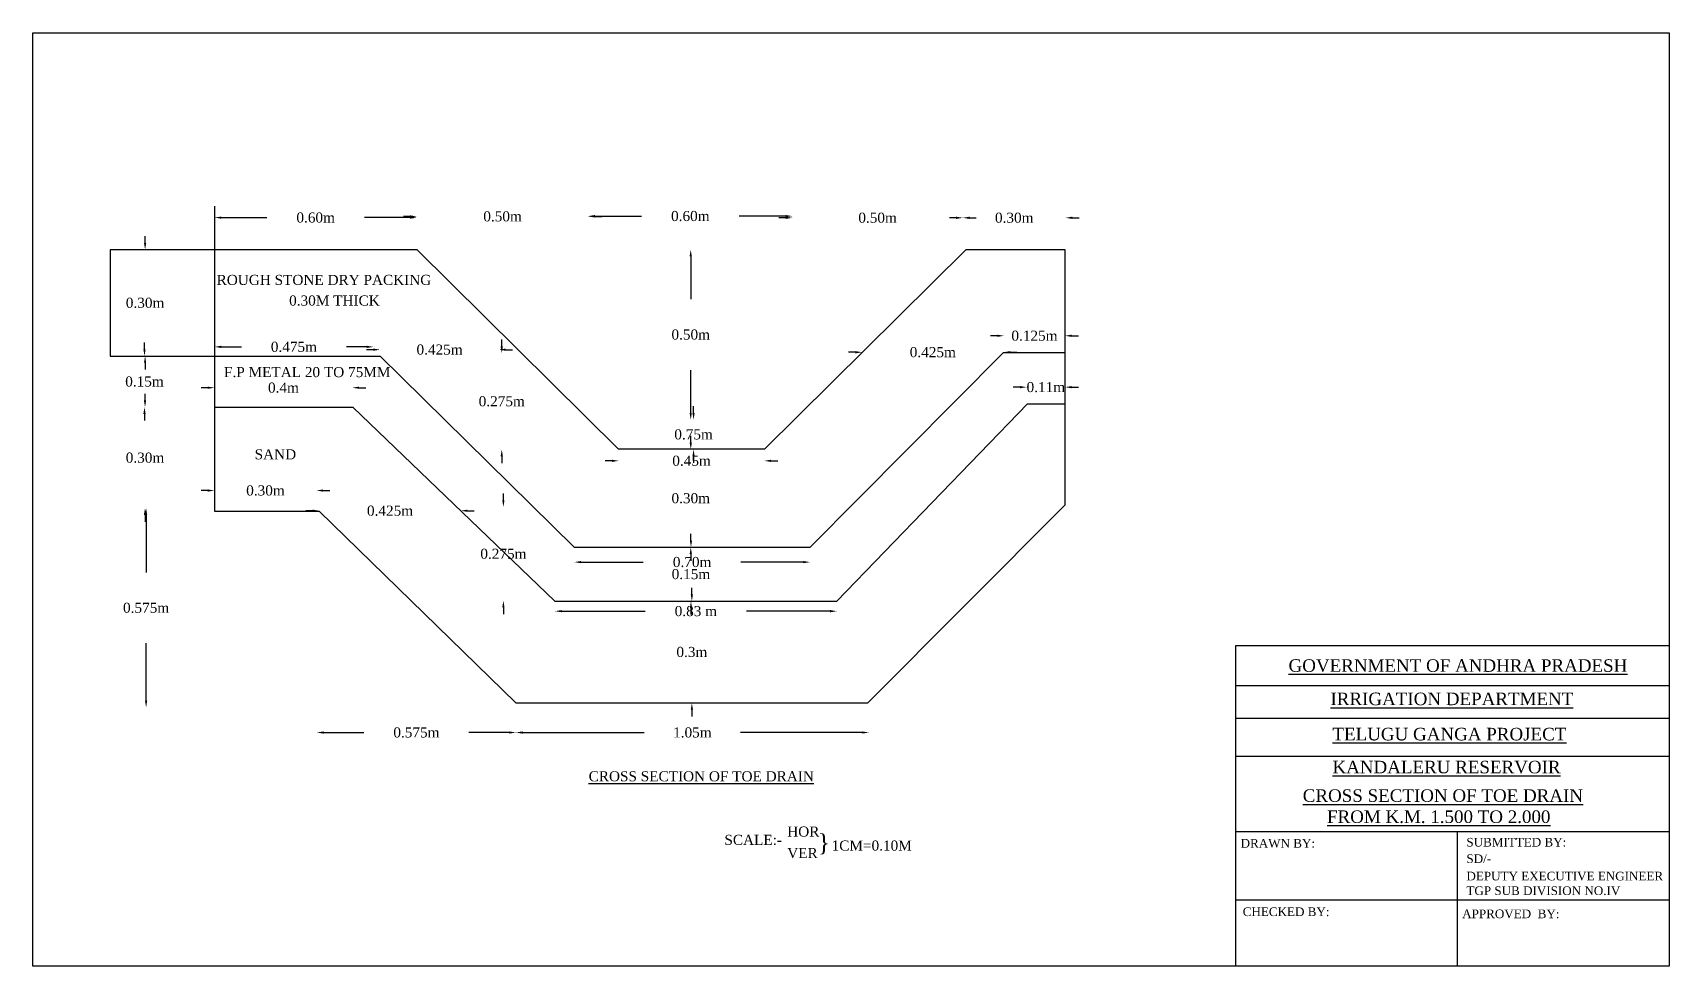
# Model space of a CAD drawing. Header units: metres. Extents: x 0.37 to 5.23, y 0.02 to 2.8.
import ezdxf

# ---------------------------------------------------------------- set-up
doc = ezdxf.new("R2010")
doc.units = ezdxf.units.M
doc.header["$MEASUREMENT"] = 0
for name, color, linetype in [('DIM', 5, 'Continuous'), ('DWG. LINE', 1, 'Continuous'), ('TEXT', 7, 'Continuous')]:
    doc.layers.add(name, color=color, linetype=linetype)
doc.layers.add('TITLE', color=7, linetype='Continuous', lineweight=30)
doc.styles.get("Standard").update_dxf_attribs({"font": 'TIMES.TTF', "height": 0.03})
doc.dimstyles.get("Standard").update_dxf_attribs({"dimtxt": 0.03, "dimasz": 0.02, "dimexe": 0.18, "dimexo": 0.0625, "dimgap": 0.09, "dimtad": 0, "dimtih": 1, "dimtoh": 1, "dimdec": 1, "dimzin": 0, "dimdsep": 46, "dimtxsty": 'Standard', "dimcen": 0.09, "dimse1": 1, "dimse2": 1, "dimclrd": 5, "dimclre": 5, "dimclrt": 4, "dimadec": 0, "dimazin": 0, "dimtfac": 1, "dimtdec": 1, "dimtofl": 0, "dimtmove": 0, "dimatfit": 3, "dimfxl": 1, "dimtolj": 1, "dimtzin": 0, "dimarcsym": 0})

# ---------------------------------------------------------------- blocks, each defined once
blk = doc.blocks.new('*D1')
at = {"layer": 'Defpoints', "color": 0}
for p in [(1.8041, 0.716), (2.8541, 0.716), (2.8541, 0.716)]:
    blk.add_point(p, dxfattribs=at)
at = {"layer": 'DIM', "color": 5, "lineweight": -2}
for p, q in [((1.8241, 0.716), (2.1858, 0.716)), ((2.8341, 0.716), (2.4724, 0.716))]:
    blk.add_line(p, q, dxfattribs=at)
at = {"layer": 'DIM', "color": 5}
for points in [[(1.8241, 0.7193), (1.8241, 0.7127), (1.8041, 0.716)], [(2.8341, 0.7193), (2.8341, 0.7127), (2.8541, 0.716)]]:
    blk.add_solid(points, dxfattribs=at)
at = {"layer": 'DIM', "color": 4, "insert": (2.3291, 0.716), "char_height": 0.03, "attachment_point": 5}
blk.add_mtext('\\A1;1.05m', dxfattribs=at)
blk = doc.blocks.new('*D2')
at = {"layer": 'Defpoints', "color": 0}
for p in [(1.7665, 1.8449), (1.7623, 1.5577), (1.7665, 1.5577)]:
    blk.add_point(p, dxfattribs=at)
at = {"layer": 'DIM', "color": 5, "lineweight": -2}
for p, q in [((1.7623, 1.8649), (1.7623, 1.8849)), ((1.7623, 1.5377), (1.7623, 1.5177))]:
    blk.add_line(p, q, dxfattribs=at)
at = {"layer": 'DIM', "color": 5}
for points in [[(1.7589, 1.8649), (1.7656, 1.8649), (1.7623, 1.8449)], [(1.7589, 1.5377), (1.7656, 1.5377), (1.7623, 1.5577)]]:
    blk.add_solid(points, dxfattribs=at)
at = {"layer": 'DIM', "color": 4, "insert": (1.7623, 1.7013), "char_height": 0.03, "attachment_point": 5}
blk.add_mtext('\\A1;0.275m', dxfattribs=at)
blk = doc.blocks.new('*D3')
at = {"layer": 'Defpoints', "color": 0}
for p in [(0.9082, 1.8904), (1.3805, 1.8634), (1.3805, 1.8555)]:
    blk.add_point(p, dxfattribs=at)
at = {"layer": 'DIM', "color": 5, "lineweight": -2}
for p, q in [((0.9282, 1.8634), (0.9882, 1.8634)), ((1.3605, 1.8634), (1.3005, 1.8634))]:
    blk.add_line(p, q, dxfattribs=at)
at = {"layer": 'DIM', "color": 5}
for points in [[(0.9282, 1.8668), (0.9282, 1.8601), (0.9082, 1.8634)], [(1.3605, 1.8668), (1.3605, 1.8601), (1.3805, 1.8634)]]:
    blk.add_solid(points, dxfattribs=at)
at = {"layer": 'DIM', "color": 4, "insert": (1.1443, 1.8634), "char_height": 0.03, "attachment_point": 5}
blk.add_mtext('\\A1;0.475m', dxfattribs=at)
blk = doc.blocks.new('*D4')
at = {"layer": 'Defpoints', "color": 0}
for p in [(0.9082, 1.7419), (1.3183, 1.7419), (1.3183, 1.7419)]:
    blk.add_point(p, dxfattribs=at)
at = {"layer": 'DIM', "color": 5, "lineweight": -2}
for p, q in [((0.8882, 1.7419), (0.8682, 1.7419)), ((1.3383, 1.7419), (1.3583, 1.7419))]:
    blk.add_line(p, q, dxfattribs=at)
at = {"layer": 'DIM', "color": 5}
for points in [[(0.8882, 1.7452), (0.8882, 1.7386), (0.9082, 1.7419)], [(1.3383, 1.7452), (1.3383, 1.7386), (1.3183, 1.7419)]]:
    blk.add_solid(points, dxfattribs=at)
at = {"layer": 'DIM', "color": 4, "insert": (1.1132, 1.7419), "char_height": 0.03, "attachment_point": 5}
blk.add_mtext('\\A1;0.4m', dxfattribs=at)
blk = doc.blocks.new('*D5')
at = {"layer": 'Defpoints', "color": 0}
for p in [(0.9082, 1.4369), (1.2112, 1.4369), (1.2112, 1.436)]:
    blk.add_point(p, dxfattribs=at)
at = {"layer": 'DIM', "color": 5, "lineweight": -2}
for p, q in [((0.8882, 1.436), (0.8682, 1.436)), ((1.2312, 1.436), (1.2512, 1.436))]:
    blk.add_line(p, q, dxfattribs=at)
at = {"layer": 'DIM', "color": 5}
for points in [[(0.8882, 1.4393), (0.8882, 1.4327), (0.9082, 1.436)], [(1.2312, 1.4393), (1.2312, 1.4327), (1.2112, 1.436)]]:
    blk.add_solid(points, dxfattribs=at)
at = {"layer": 'DIM', "color": 4, "insert": (1.0597, 1.436), "char_height": 0.03, "attachment_point": 5}
blk.add_mtext('\\A1;0.30m', dxfattribs=at)
blk = doc.blocks.new('*D6')
at = {"layer": 'Defpoints', "color": 0}
for p in [(1.2198, 1.3744), (1.6404, 1.3758), (1.6404, 1.3758)]:
    blk.add_point(p, dxfattribs=at)
at = {"layer": 'DIM', "color": 5, "lineweight": -2}
for p, q in [((1.1998, 1.3758), (1.1798, 1.3758)), ((1.6604, 1.3758), (1.6804, 1.3758))]:
    blk.add_line(p, q, dxfattribs=at)
at = {"layer": 'DIM', "color": 5}
for points in [[(1.1998, 1.3792), (1.1998, 1.3725), (1.2198, 1.3758)], [(1.6604, 1.3792), (1.6604, 1.3725), (1.6404, 1.3758)]]:
    blk.add_solid(points, dxfattribs=at)
at = {"layer": 'DIM', "color": 4, "insert": (1.4301, 1.3758), "char_height": 0.03, "attachment_point": 5}
blk.add_mtext('\\A1;0.425m', dxfattribs=at)
blk = doc.blocks.new('*D7')
at = {"layer": 'Defpoints', "color": 0}
for p in [(1.7663, 1.3869), (1.7663, 1.1082), (1.7672, 1.1082)]:
    blk.add_point(p, dxfattribs=at)
at = {"layer": 'DIM', "color": 5, "lineweight": -2}
for p, q in [((1.7672, 1.4069), (1.7672, 1.4269)), ((1.7672, 1.0882), (1.7672, 1.0682))]:
    blk.add_line(p, q, dxfattribs=at)
at = {"layer": 'DIM', "color": 5}
for points in [[(1.7638, 1.4069), (1.7705, 1.4069), (1.7672, 1.3869)], [(1.7638, 1.0882), (1.7705, 1.0882), (1.7672, 1.1082)]]:
    blk.add_solid(points, dxfattribs=at)
at = {"layer": 'DIM', "color": 4, "insert": (1.7672, 1.2475), "char_height": 0.03, "attachment_point": 5}
blk.add_mtext('\\A1;0.275m', dxfattribs=at)
blk = doc.blocks.new('*D8')
at = {"layer": 'Defpoints', "color": 0}
for p in [(1.9204, 1.1068), (2.7587, 1.1068), (2.7587, 1.077)]:
    blk.add_point(p, dxfattribs=at)
at = {"layer": 'DIM', "color": 5, "lineweight": -2}
for p, q in [((1.9404, 1.077), (2.1889, 1.077)), ((2.7387, 1.077), (2.4901, 1.077))]:
    blk.add_line(p, q, dxfattribs=at)
at = {"layer": 'DIM', "color": 5}
for points in [[(1.9404, 1.0804), (1.9404, 1.0737), (1.9204, 1.077)], [(2.7387, 1.0804), (2.7387, 1.0737), (2.7587, 1.077)]]:
    blk.add_solid(points, dxfattribs=at)
at = {"layer": 'DIM', "color": 4, "insert": (2.3395, 1.077), "char_height": 0.03, "attachment_point": 5}
blk.add_mtext('\\A1;0.83 m', dxfattribs=at)
blk = doc.blocks.new('*D9')
at = {"layer": 'Defpoints', "color": 0}
for p in [(1.9777, 1.2671), (2.679, 1.2671), (2.679, 1.223)]:
    blk.add_point(p, dxfattribs=at)
at = {"layer": 'DIM', "color": 5, "lineweight": -2}
for p, q in [((1.9977, 1.223), (2.1832, 1.223)), ((2.659, 1.223), (2.4734, 1.223))]:
    blk.add_line(p, q, dxfattribs=at)
at = {"layer": 'DIM', "color": 5}
for points in [[(1.9977, 1.2263), (1.9977, 1.2197), (1.9777, 1.223)], [(2.659, 1.2263), (2.659, 1.2197), (2.679, 1.223)]]:
    blk.add_solid(points, dxfattribs=at)
at = {"layer": 'DIM', "color": 4, "insert": (2.3283, 1.223), "char_height": 0.03, "attachment_point": 5}
blk.add_mtext('\\A1;0.70m', dxfattribs=at)
blk = doc.blocks.new('*D10')
at = {"layer": 'Defpoints', "color": 0}
for p in [(2.1098, 1.5586), (2.5433, 1.5586), (2.5433, 1.5244)]:
    blk.add_point(p, dxfattribs=at)
at = {"layer": 'DIM', "color": 5, "lineweight": -2}
for p, q in [((2.0898, 1.5244), (2.0698, 1.5244)), ((2.5633, 1.5244), (2.5833, 1.5244))]:
    blk.add_line(p, q, dxfattribs=at)
at = {"layer": 'DIM', "color": 5}
for points in [[(2.0898, 1.5277), (2.0898, 1.521), (2.1098, 1.5244)], [(2.5633, 1.5277), (2.5633, 1.521), (2.5433, 1.5244)]]:
    blk.add_solid(points, dxfattribs=at)
at = {"layer": 'DIM', "color": 4, "insert": (2.3266, 1.5244), "char_height": 0.03, "attachment_point": 5}
blk.add_mtext('\\A1;0.45m', dxfattribs=at)
blk = doc.blocks.new('*D11')
at = {"layer": 'Defpoints', "color": 0}
for p in [(2.3266, 1.1068), (2.3266, 0.8041), (2.3276, 0.8041)]:
    blk.add_point(p, dxfattribs=at)
at = {"layer": 'DIM', "color": 5, "lineweight": -2}
for p, q in [((2.3276, 1.1268), (2.3276, 1.1468)), ((2.3276, 0.7841), (2.3276, 0.7641))]:
    blk.add_line(p, q, dxfattribs=at)
at = {"layer": 'DIM', "color": 5}
for points in [[(2.3243, 1.1268), (2.3309, 1.1268), (2.3276, 1.1068)], [(2.3243, 0.7841), (2.3309, 0.7841), (2.3276, 0.8041)]]:
    blk.add_solid(points, dxfattribs=at)
at = {"layer": 'DIM', "color": 4, "insert": (2.3276, 0.9554), "char_height": 0.03, "attachment_point": 5}
blk.add_mtext('\\A1;0.3m', dxfattribs=at)
blk = doc.blocks.new('*D12')
at = {"layer": 'Defpoints', "color": 0}
for p in [(2.3249, 1.2671), (2.3266, 1.2671), (2.3266, 1.1068)]:
    blk.add_point(p, dxfattribs=at)
at = {"layer": 'DIM', "color": 5, "lineweight": -2}
for p, q in [((2.3249, 1.2871), (2.3249, 1.3071)), ((2.3249, 1.0868), (2.3249, 1.0668))]:
    blk.add_line(p, q, dxfattribs=at)
at = {"layer": 'DIM', "color": 5}
for points in [[(2.3216, 1.2871), (2.3282, 1.2871), (2.3249, 1.2671)], [(2.3216, 1.0868), (2.3282, 1.0868), (2.3249, 1.1068)]]:
    blk.add_solid(points, dxfattribs=at)
at = {"layer": 'DIM', "color": 4, "insert": (2.3249, 1.187), "char_height": 0.03, "attachment_point": 5}
blk.add_mtext('\\A1;0.15m', dxfattribs=at)
blk = doc.blocks.new('*D13')
at = {"layer": 'Defpoints', "color": 0}
for p in [(2.3243, 1.5586), (2.3249, 1.5586), (2.3249, 1.2671)]:
    blk.add_point(p, dxfattribs=at)
at = {"layer": 'DIM', "color": 5, "lineweight": -2}
for p, q in [((2.3243, 1.5786), (2.3243, 1.5986)), ((2.3243, 1.2471), (2.3243, 1.2271))]:
    blk.add_line(p, q, dxfattribs=at)
at = {"layer": 'DIM', "color": 5}
for points in [[(2.321, 1.5786), (2.3276, 1.5786), (2.3243, 1.5586)], [(2.321, 1.2471), (2.3276, 1.2471), (2.3243, 1.2671)]]:
    blk.add_solid(points, dxfattribs=at)
at = {"layer": 'DIM', "color": 4, "insert": (2.3243, 1.4129), "char_height": 0.03, "attachment_point": 5}
blk.add_mtext('\\A1;0.30m', dxfattribs=at)
blk = doc.blocks.new('*D14')
at = {"layer": 'Defpoints', "color": 0}
for p in [(2.3242, 2.1526), (2.3242, 2.1526), (2.3242, 1.6469)]:
    blk.add_point(p, dxfattribs=at)
at = {"layer": 'DIM', "color": 5, "lineweight": -2}
for p, q in [((2.3242, 2.1326), (2.3242, 2.0051)), ((2.3242, 1.6669), (2.3242, 1.7945))]:
    blk.add_line(p, q, dxfattribs=at)
at = {"layer": 'DIM', "color": 5}
for points in [[(2.3209, 2.1326), (2.3275, 2.1326), (2.3242, 2.1526)], [(2.3209, 1.6669), (2.3275, 1.6669), (2.3242, 1.6469)]]:
    blk.add_solid(points, dxfattribs=at)
at = {"layer": 'DIM', "color": 4, "insert": (2.3242, 1.8998), "char_height": 0.03, "attachment_point": 5}
blk.add_mtext('\\A1;0.50m', dxfattribs=at)
blk = doc.blocks.new('*D15')
at = {"layer": 'Defpoints', "color": 0}
for p in [(1.2124, 0.717), (1.8045, 0.717), (1.8045, 0.716)]:
    blk.add_point(p, dxfattribs=at)
at = {"layer": 'DIM', "color": 5, "lineweight": -2}
for p, q in [((1.2324, 0.716), (1.3523, 0.716)), ((1.7845, 0.716), (1.6646, 0.716))]:
    blk.add_line(p, q, dxfattribs=at)
at = {"layer": 'DIM', "color": 5}
for points in [[(1.2324, 0.7193), (1.2324, 0.7126), (1.2124, 0.716)], [(1.7845, 0.7193), (1.7845, 0.7126), (1.8045, 0.716)]]:
    blk.add_solid(points, dxfattribs=at)
at = {"layer": 'DIM', "color": 4, "insert": (1.5085, 0.716), "char_height": 0.03, "attachment_point": 5}
blk.add_mtext('\\A1;0.575m', dxfattribs=at)
blk = doc.blocks.new('*D16')
at = {"layer": 'Defpoints', "color": 0}
for p in [(2.3204, 1.6469), (2.3204, 1.5586), (2.3326, 1.5586)]:
    blk.add_point(p, dxfattribs=at)
at = {"layer": 'DIM', "color": 5, "lineweight": -2}
for p, q in [((2.3326, 1.6669), (2.3326, 1.6869)), ((2.3326, 1.5386), (2.3326, 1.5186))]:
    blk.add_line(p, q, dxfattribs=at)
at = {"layer": 'DIM', "color": 5}
for points in [[(2.3292, 1.6669), (2.3359, 1.6669), (2.3326, 1.6469)], [(2.3292, 1.5386), (2.3359, 1.5386), (2.3326, 1.5586)]]:
    blk.add_solid(points, dxfattribs=at)
at = {"layer": 'DIM', "color": 4, "insert": (2.3326, 1.6028), "char_height": 0.03, "attachment_point": 5}
blk.add_mtext('\\A1;0.75m', dxfattribs=at)
blk = doc.blocks.new('*D17')
at = {"layer": 'Defpoints', "color": 0}
for p in [(1.7544, 1.8551), (1.4005, 1.8362), (1.7544, 1.8362)]:
    blk.add_point(p, dxfattribs=at)
at = {"layer": 'DIM', "color": 5, "lineweight": -2}
for p, q in [((1.3805, 1.8551), (1.3605, 1.8551)), ((1.7744, 1.8551), (1.7944, 1.8551))]:
    blk.add_line(p, q, dxfattribs=at)
at = {"layer": 'DIM', "color": 5}
for points in [[(1.3805, 1.8585), (1.3805, 1.8518), (1.4005, 1.8551)], [(1.7744, 1.8585), (1.7744, 1.8518), (1.7544, 1.8551)]]:
    blk.add_solid(points, dxfattribs=at)
at = {"layer": 'DIM', "color": 4, "insert": (1.5775, 1.8551), "char_height": 0.03, "attachment_point": 5}
blk.add_mtext('\\A1;0.425m', dxfattribs=at)
blk = doc.blocks.new('*D18')
at = {"layer": 'Defpoints', "color": 0}
for p in [(0.9082, 2.2497), (1.5098, 2.2497), (1.5098, 2.248)]:
    blk.add_point(p, dxfattribs=at)
at = {"layer": 'DIM', "color": 5, "lineweight": -2}
for p, q in [((0.9282, 2.248), (1.0639, 2.248)), ((1.4898, 2.248), (1.3541, 2.248))]:
    blk.add_line(p, q, dxfattribs=at)
at = {"layer": 'DIM', "color": 5}
for points in [[(0.9282, 2.2513), (0.9282, 2.2447), (0.9082, 2.248)], [(1.4898, 2.2513), (1.4898, 2.2447), (1.5098, 2.248)]]:
    blk.add_solid(points, dxfattribs=at)
at = {"layer": 'DIM', "color": 4, "insert": (1.209, 2.248), "char_height": 0.03, "attachment_point": 5}
blk.add_mtext('\\A1;0.60m', dxfattribs=at)
blk = doc.blocks.new('*D19')
at = {"layer": 'Defpoints', "color": 0}
for p in [(1.5098, 2.248), (2.0197, 2.2515), (2.0197, 2.248)]:
    blk.add_point(p, dxfattribs=at)
at = {"layer": 'DIM', "color": 5, "lineweight": -2}
for p, q in [((1.4898, 2.2515), (1.4698, 2.2515)), ((2.0397, 2.2515), (2.0597, 2.2515))]:
    blk.add_line(p, q, dxfattribs=at)
at = {"layer": 'DIM', "color": 5}
for points in [[(1.4898, 2.2548), (1.4898, 2.2482), (1.5098, 2.2515)], [(2.0397, 2.2548), (2.0397, 2.2482), (2.0197, 2.2515)]]:
    blk.add_solid(points, dxfattribs=at)
at = {"layer": 'DIM', "color": 4, "insert": (1.7647, 2.2515), "char_height": 0.03, "attachment_point": 5}
blk.add_mtext('\\A1;0.50m', dxfattribs=at)
blk = doc.blocks.new('*D20')
at = {"layer": 'Defpoints', "color": 0}
for p in [(2.0197, 2.2515), (2.6263, 2.2525), (2.6263, 2.2515)]:
    blk.add_point(p, dxfattribs=at)
at = {"layer": 'DIM', "color": 5, "lineweight": -2}
for p, q in [((2.0397, 2.2525), (2.1779, 2.2525)), ((2.6063, 2.2525), (2.4681, 2.2525))]:
    blk.add_line(p, q, dxfattribs=at)
at = {"layer": 'DIM', "color": 5}
for points in [[(2.0397, 2.2558), (2.0397, 2.2492), (2.0197, 2.2525)], [(2.6063, 2.2558), (2.6063, 2.2492), (2.6263, 2.2525)]]:
    blk.add_solid(points, dxfattribs=at)
at = {"layer": 'DIM', "color": 4, "insert": (2.323, 2.2525), "char_height": 0.03, "attachment_point": 5}
blk.add_mtext('\\A1;0.60m', dxfattribs=at)
blk = doc.blocks.new('*D21')
at = {"layer": 'Defpoints', "color": 0}
for p in [(2.6263, 2.2515), (3.1333, 2.2515), (3.1333, 2.2474)]:
    blk.add_point(p, dxfattribs=at)
at = {"layer": 'DIM', "color": 5, "lineweight": -2}
for p, q in [((2.6063, 2.2474), (2.5863, 2.2474)), ((3.1533, 2.2474), (3.1733, 2.2474))]:
    blk.add_line(p, q, dxfattribs=at)
at = {"layer": 'DIM', "color": 5}
for points in [[(2.6063, 2.2508), (2.6063, 2.2441), (2.6263, 2.2474)], [(3.1533, 2.2508), (3.1533, 2.2441), (3.1333, 2.2474)]]:
    blk.add_solid(points, dxfattribs=at)
at = {"layer": 'DIM', "color": 4, "insert": (2.8798, 2.2474), "char_height": 0.03, "attachment_point": 5}
blk.add_mtext('\\A1;0.50m', dxfattribs=at)
blk = doc.blocks.new('*D22')
at = {"layer": 'Defpoints', "color": 0}
for p in [(3.1333, 2.2495), (3.4389, 2.2495), (3.4389, 2.2474)]:
    blk.add_point(p, dxfattribs=at)
at = {"layer": 'DIM', "color": 5, "lineweight": -2}
for p, q in [((3.1133, 2.2474), (3.0933, 2.2474)), ((3.4589, 2.2474), (3.4789, 2.2474))]:
    blk.add_line(p, q, dxfattribs=at)
at = {"layer": 'DIM', "color": 5}
for points in [[(3.1133, 2.2508), (3.1133, 2.2441), (3.1333, 2.2474)], [(3.4589, 2.2508), (3.4589, 2.2441), (3.4389, 2.2474)]]:
    blk.add_solid(points, dxfattribs=at)
at = {"layer": 'DIM', "color": 4, "insert": (3.2861, 2.2474), "char_height": 0.03, "attachment_point": 5}
blk.add_mtext('\\A1;0.30m', dxfattribs=at)
blk = doc.blocks.new('*D23')
at = {"layer": 'Defpoints', "color": 0}
for p in [(0.7018, 2.1526), (0.7018, 1.8362), (0.7018, 1.8362)]:
    blk.add_point(p, dxfattribs=at)
at = {"layer": 'DIM', "color": 5, "lineweight": -2}
for p, q in [((0.7018, 2.1726), (0.7018, 2.1926)), ((0.7018, 1.8162), (0.7018, 1.7962))]:
    blk.add_line(p, q, dxfattribs=at)
at = {"layer": 'DIM', "color": 5}
for points in [[(0.6985, 2.1726), (0.7051, 2.1726), (0.7018, 2.1526)], [(0.6985, 1.8162), (0.7051, 1.8162), (0.7018, 1.8362)]]:
    blk.add_solid(points, dxfattribs=at)
at = {"layer": 'DIM', "color": 4, "insert": (0.7018, 1.9944), "char_height": 0.03, "attachment_point": 5}
blk.add_mtext('\\A1;0.30m', dxfattribs=at)
blk = doc.blocks.new('*D24')
at = {"layer": 'Defpoints', "color": 0}
for p in [(0.7018, 1.8362), (0.7, 1.6841), (0.7018, 1.6841)]:
    blk.add_point(p, dxfattribs=at)
at = {"layer": 'DIM', "color": 5, "lineweight": -2}
for p, q in [((0.7, 1.8562), (0.7, 1.8762)), ((0.7, 1.6641), (0.7, 1.6441))]:
    blk.add_line(p, q, dxfattribs=at)
at = {"layer": 'DIM', "color": 5}
for points in [[(0.6967, 1.8562), (0.7034, 1.8562), (0.7, 1.8362)], [(0.6967, 1.6641), (0.7034, 1.6641), (0.7, 1.6841)]]:
    blk.add_solid(points, dxfattribs=at)
at = {"layer": 'DIM', "color": 4, "insert": (0.7, 1.7601), "char_height": 0.03, "attachment_point": 5}
blk.add_mtext('\\A1;0.15m', dxfattribs=at)
blk = doc.blocks.new('*D25')
at = {"layer": 'Defpoints', "color": 0}
for p in [(0.7018, 1.6841), (0.7016, 1.3832), (0.7018, 1.3832)]:
    blk.add_point(p, dxfattribs=at)
at = {"layer": 'DIM', "color": 5, "lineweight": -2}
for p, q in [((0.7016, 1.7041), (0.7016, 1.7241)), ((0.7016, 1.3632), (0.7016, 1.3432))]:
    blk.add_line(p, q, dxfattribs=at)
at = {"layer": 'DIM', "color": 5}
for points in [[(0.6983, 1.7041), (0.705, 1.7041), (0.7016, 1.6841)], [(0.6983, 1.3632), (0.705, 1.3632), (0.7016, 1.3832)]]:
    blk.add_solid(points, dxfattribs=at)
at = {"layer": 'DIM', "color": 4, "insert": (0.7016, 1.5336), "char_height": 0.03, "attachment_point": 5}
blk.add_mtext('\\A1;0.30m', dxfattribs=at)
blk = doc.blocks.new('*D26')
at = {"layer": 'Defpoints', "color": 0}
for p in [(0.7016, 1.3832), (0.7016, 0.7907), (0.7048, 0.7907)]:
    blk.add_point(p, dxfattribs=at)
at = {"layer": 'DIM', "color": 5, "lineweight": -2}
for p, q in [((0.7048, 1.3632), (0.7048, 1.1922)), ((0.7048, 0.8107), (0.7048, 0.9816))]:
    blk.add_line(p, q, dxfattribs=at)
at = {"layer": 'DIM', "color": 5}
for points in [[(0.7015, 1.3632), (0.7081, 1.3632), (0.7048, 1.3832)], [(0.7015, 0.8107), (0.7081, 0.8107), (0.7048, 0.7907)]]:
    blk.add_solid(points, dxfattribs=at)
at = {"layer": 'DIM', "color": 4, "insert": (0.7048, 1.0869), "char_height": 0.03, "attachment_point": 5}
blk.add_mtext('\\A1;0.575m', dxfattribs=at)
blk = doc.blocks.new('*D27')
at = {"layer": 'Defpoints', "color": 0}
for p in [(2.8337, 1.8467), (3.2543, 1.8474), (3.2543, 1.8467)]:
    blk.add_point(p, dxfattribs=at)
at = {"layer": 'DIM', "color": 5, "lineweight": -2}
for p, q in [((2.8137, 1.8474), (2.7937, 1.8474)), ((3.2743, 1.8474), (3.2943, 1.8474))]:
    blk.add_line(p, q, dxfattribs=at)
at = {"layer": 'DIM', "color": 5}
for points in [[(2.8137, 1.8508), (2.8137, 1.8441), (2.8337, 1.8474)], [(3.2743, 1.8508), (3.2743, 1.8441), (3.2543, 1.8474)]]:
    blk.add_solid(points, dxfattribs=at)
at = {"layer": 'DIM', "color": 4, "insert": (3.044, 1.8474), "char_height": 0.03, "attachment_point": 5}
blk.add_mtext('\\A1;0.425m', dxfattribs=at)
blk = doc.blocks.new('*D28')
at = {"layer": 'Defpoints', "color": 0}
for p in [(3.2555, 1.8964), (3.4371, 1.8964), (3.4371, 1.8964)]:
    blk.add_point(p, dxfattribs=at)
at = {"layer": 'DIM', "color": 5, "lineweight": -2}
for p, q in [((3.2355, 1.8964), (3.2155, 1.8964)), ((3.4571, 1.8964), (3.4771, 1.8964))]:
    blk.add_line(p, q, dxfattribs=at)
at = {"layer": 'DIM', "color": 5}
for points in [[(3.2355, 1.8998), (3.2355, 1.8931), (3.2555, 1.8964)], [(3.4571, 1.8998), (3.4571, 1.8931), (3.4371, 1.8964)]]:
    blk.add_solid(points, dxfattribs=at)
at = {"layer": 'DIM', "color": 4, "insert": (3.3463, 1.8964), "char_height": 0.03, "attachment_point": 5}
blk.add_mtext('\\A1;0.125m', dxfattribs=at)
blk = doc.blocks.new('*D29')
at = {"layer": 'Defpoints', "color": 0}
for p in [(3.3229, 1.7435), (3.4371, 1.7435), (3.4371, 1.7435)]:
    blk.add_point(p, dxfattribs=at)
at = {"layer": 'DIM', "color": 5, "lineweight": -2}
for p, q in [((3.3029, 1.7435), (3.2829, 1.7435)), ((3.4571, 1.7435), (3.4771, 1.7435))]:
    blk.add_line(p, q, dxfattribs=at)
at = {"layer": 'DIM', "color": 5}
for points in [[(3.3029, 1.7469), (3.3029, 1.7402), (3.3229, 1.7435)], [(3.4571, 1.7469), (3.4571, 1.7402), (3.4371, 1.7435)]]:
    blk.add_solid(points, dxfattribs=at)
at = {"layer": 'DIM', "color": 4, "insert": (3.38, 1.7435), "char_height": 0.03, "attachment_point": 5}
blk.add_mtext('\\A1;0.11m', dxfattribs=at)

msp = doc.modelspace()

# ---------------------------------------------------------------- linework, layer by layer
at = {"layer": 'DWG. LINE'}
for p, q in [((0.9082, 2.2825), (0.9082, 1.3744)), ((0.5975, 2.1526), (0.5975, 1.8362)), ((1.5109, 2.1526), (0.5975, 2.1526)), ((2.1098, 1.5586), (1.5109, 2.1526)), ((3.1423, 2.1526), (2.5433, 1.5586)), ((3.4371, 2.1526), (3.1423, 2.1526)), ((3.4371, 1.3938), (3.4371, 2.1526)), ((0.5975, 1.8362), (1.4005, 1.8362)), ((1.4005, 1.8362), (1.9777, 1.2671)), ((2.679, 1.2671), (3.2546, 1.8467)), ((3.2546, 1.8467), (3.4371, 1.8467)), ((0.9082, 1.684), (1.3197, 1.684)), ((1.3197, 1.684), (1.9204, 1.1068)), ((2.7587, 1.1068), (3.3256, 1.6936)), ((3.3256, 1.6936), (3.4371, 1.6936)), ((2.5433, 1.5586), (2.1098, 1.5586)), ((0.9082, 1.3744), (1.2198, 1.3744)), ((1.2198, 1.3744), (1.8043, 0.8041)), ((2.8509, 0.8041), (3.4371, 1.3938)), ((1.9777, 1.2671), (2.679, 1.2671)), ((1.9204, 1.1068), (2.7587, 1.1068)), ((1.8043, 0.8041), (2.8509, 0.8041))]:
    msp.add_line(p, q, dxfattribs=at)
at = {"layer": 'TITLE'}
msp.add_lwpolyline([(0.3677, 2.7982), (5.2337, 2.7982), (5.2337, 0.0204), (0.3677, 0.0204)], close=True, dxfattribs=at)
at = {"layer": 'TITLE', "lineweight": -2}
msp.add_lwpolyline([(3.9447, 0.9745), (5.2337, 0.9745), (5.2337, 0.0204), (3.9447, 0.0204)], close=True, dxfattribs=at)
for points in [[(3.9447, 0.8557), (5.2337, 0.8557)], [(3.9447, 0.7586), (5.2337, 0.7586)], [(3.9447, 0.6458), (5.2337, 0.6458)], [(3.9447, 0.4218), (5.2337, 0.4218)], [(4.6033, 0.4218), (4.6033, 0.0204)], [(3.9447, 0.2181), (5.2337, 0.2181)]]:
    msp.add_lwpolyline(points, dxfattribs=at)

# ---------------------------------------------------------------- texts
at = {"layer": 'TEXT'}
for s, height, p in [('ROUGH STONE DRY PACKING', 0.03, (0.9145, 2.0477)), ('0.30M THICK', 0.03, (1.1301, 1.9863)), ('F.P METAL 20 TO 75MM', 0.03, (0.9364, 1.7734)), ('SAND', 0.03, (1.0275, 1.5287)), ('%%UCROSS SECTION OF TOE DRAIN', 0.03, (2.0207, 0.5708)), ('SCALE:-', 0.03, (2.4243, 0.3816)), ('HOR', 0.03, (2.6111, 0.4063)), ('}', 0.05, (2.7017, 0.3633)), ('1CM=0.10M', 0.03, (2.7431, 0.3646)), ('VER', 0.03, (2.6111, 0.3424))]:
    msp.add_text(s, height=height, dxfattribs=at).set_placement(p)
at = {"layer": 'TITLE', "lineweight": -2}
for s, height, p in [('%%UGOVERNMENT OF ANDHRA PRADESH', 0.037338, (4.1017, 0.8966)), ('%%UIRRIGATION DEPARTMENT', 0.037338, (4.2263, 0.7974)), ('%%UTELUGU GANGA PROJECT', 0.037338, (4.2322, 0.6926)), ('%%UKANDALERU RESERVOIR', 0.037338, (4.2322, 0.5946)), ('%%UCROSS SECTION OF TOE DRAIN', 0.037338, (4.1439, 0.5097)), ('%%UFROM K.M. 1.500 TO 2.000', 0.037338, (4.2161, 0.4469)), ('DRAWN BY:', 0.02573, (3.9592, 0.3735)), ('SUBMITTED BY:', 0.025725, (4.6306, 0.3767)), ('SD/-', 0.02573, (4.6306, 0.3277)), ('DEPUTY EXECUTIVE ENGINEER', 0.025725, (4.6306, 0.276)), ('TGP SUB DIVISION NO.IV', 0.025725, (4.6306, 0.2325)), ('CHECKED BY:', 0.025725, (3.9655, 0.1699)), ('APPROVED  BY:', 0.025725, (4.618, 0.1636))]:
    msp.add_text(s, height=height, dxfattribs=at).set_placement(p)

# ---------------------------------------------------------------- dimensions: what is measured, and where the dimension line sits
at = {"layer": 'DIM'}
for base, p1, p2, text, override, picture, middle in [((1.5098, 2.248), (0.9082, 2.2497), (1.5098, 2.2497), '0.60m', {"dimpost": 'm', "dimcen": 0, "dimtix": 1, "dimatfit": 0, "dimarcsym": 2}, '*D18', (1.209, 2.248)), ((2.0197, 2.2515), (1.5098, 2.248), (2.0197, 2.248), '0.50m', {"dimpost": 'm', "dimcen": 0, "dimtix": 1, "dimatfit": 0, "dimarcsym": 2}, '*D19', (1.7647, 2.2515)), ((2.6263, 2.2525), (2.0197, 2.2515), (2.6263, 2.2515), '0.60m', {"dimpost": 'm', "dimcen": 0, "dimtix": 1, "dimatfit": 0, "dimarcsym": 2}, '*D20', (2.323, 2.2525)), ((3.1333, 2.2474), (2.6263, 2.2515), (3.1333, 2.2515), '0.50m', {"dimpost": 'm', "dimcen": 0, "dimtix": 1, "dimatfit": 0, "dimarcsym": 2}, '*D21', (2.8798, 2.2474)), ((3.4389, 2.2474), (3.1333, 2.2495), (3.4389, 2.2495), '0.30m', {"dimpost": 'm', "dimcen": 0, "dimtix": 1, "dimatfit": 0, "dimarcsym": 2}, '*D22', (3.2861, 2.2474)), ((3.4371, 1.8964), (3.2555, 1.8964), (3.4371, 1.8964), '0.125m', {"dimpost": 'm', "dimcen": 0, "dimtix": 1, "dimatfit": 0, "dimarcsym": 2}, '*D28', (3.3463, 1.8964)), ((1.7544, 1.8551), (1.4005, 1.8362), (1.7544, 1.8362), '0.425m', {"dimpost": 'm', "dimcen": 0, "dimtix": 1, "dimatfit": 0, "dimarcsym": 2}, '*D17', (1.5775, 1.8551)), ((3.2543, 1.8474), (2.8337, 1.8467), (3.2543, 1.8467), '0.425m', {"dimpost": 'm', "dimcen": 0, "dimtix": 1, "dimatfit": 0, "dimarcsym": 2}, '*D27', (3.044, 1.8474)), ((1.3183, 1.7419), (0.9082, 1.7419), (1.3183, 1.7419), '0.4m', {"dimcen": 0, "dimtix": 1, "dimatfit": 0, "dimarcsym": 2}, '*D4', (1.1132, 1.7419)), ((3.4371, 1.7435), (3.3229, 1.7435), (3.4371, 1.7435), '0.11m', {"dimpost": 'm', "dimcen": 0, "dimtix": 1, "dimatfit": 0, "dimarcsym": 2}, '*D29', (3.38, 1.7435)), ((2.5433, 1.5244), (2.1098, 1.5586), (2.5433, 1.5586), '0.45m', {"dimcen": 0, "dimtix": 1, "dimatfit": 0, "dimarcsym": 2}, '*D10', (2.3266, 1.5244)), ((1.2112, 1.436), (0.9082, 1.4369), (1.2112, 1.4369), '0.30m', {"dimcen": 0, "dimtix": 1, "dimatfit": 0, "dimarcsym": 2}, '*D5', (1.0597, 1.436)), ((1.6404, 1.3758), (1.2198, 1.3744), (1.6404, 1.3758), '0.425m', {"dimcen": 0, "dimtix": 1, "dimatfit": 0, "dimarcsym": 2}, '*D6', (1.4301, 1.3758)), ((2.679, 1.223), (1.9777, 1.2671), (2.679, 1.2671), '0.70m', {"dimcen": 0, "dimtix": 1, "dimatfit": 0, "dimarcsym": 2}, '*D9', (2.3283, 1.223)), ((2.7587, 1.077), (1.9204, 1.1068), (2.7587, 1.1068), '0.83 m', {"dimcen": 0, "dimtix": 1, "dimatfit": 0, "dimarcsym": 2}, '*D8', (2.3395, 1.077)), ((1.8045, 0.716), (1.2124, 0.717), (1.8045, 0.717), '0.575m', {"dimcen": 0, "dimtix": 1, "dimatfit": 0, "dimarcsym": 2}, '*D15', (1.5085, 0.716))]:
    dim = msp.add_linear_dim(base=base, p1=p1, p2=p2, text=text, dimstyle='Standard', override=override, dxfattribs=at)
    dim.commit()
    dim.dimension.update_dxf_attribs({"geometry": picture, "text_midpoint": middle})
for base, p1, p2, text, override, picture, middle in [((0.7018, 1.8362), (0.7018, 2.1526), (0.7018, 1.8362), '0.30m', {"dimpost": 'm', "dimcen": 0, "dimtix": 1, "dimatfit": 0, "dimarcsym": 2}, '*D23', (0.7018, 1.9944)), ((2.3242, 2.1526), (2.3242, 1.6469), (2.3242, 2.1526), '0.50m', {"dimcen": 0, "dimtix": 1, "dimatfit": 0, "dimarcsym": 2}, '*D14', (2.3242, 1.8998)), ((0.7, 1.6841), (0.7018, 1.8362), (0.7018, 1.6841), '0.15m', {"dimpost": 'm', "dimcen": 0, "dimtix": 1, "dimatfit": 0, "dimarcsym": 2}, '*D24', (0.7, 1.7601)), ((0.7016, 1.3832), (0.7018, 1.6841), (0.7018, 1.3832), '0.30m', {"dimpost": 'm', "dimcen": 0, "dimtix": 1, "dimatfit": 0, "dimarcsym": 2}, '*D25', (0.7016, 1.5336)), ((2.3326, 1.5586), (2.3204, 1.6469), (2.3204, 1.5586), '0.75m', {"dimpost": 'm', "dimcen": 0, "dimtix": 1, "dimatfit": 0, "dimarcsym": 2}, '*D16', (2.3326, 1.6028)), ((2.3243, 1.5586), (2.3249, 1.2671), (2.3249, 1.5586), '0.30m', {"dimcen": 0, "dimtix": 1, "dimatfit": 0, "dimarcsym": 2}, '*D13', (2.3243, 1.4129)), ((1.7672, 1.1082), (1.7663, 1.3869), (1.7663, 1.1082), '0.275m', {"dimcen": 0, "dimtix": 1, "dimatfit": 0, "dimarcsym": 2}, '*D7', (1.7672, 1.2475)), ((0.7048, 0.7907), (0.7016, 1.3832), (0.7016, 0.7907), '0.575m', {"dimpost": 'm', "dimcen": 0, "dimtix": 1, "dimatfit": 0, "dimarcsym": 2}, '*D26', (0.7048, 1.0869)), ((2.3249, 1.2671), (2.3266, 1.1068), (2.3266, 1.2671), '0.15m', {"dimcen": 0, "dimtix": 1, "dimatfit": 0, "dimarcsym": 2}, '*D12', (2.3249, 1.187)), ((2.3276, 0.8041), (2.3266, 1.1068), (2.3266, 0.8041), '0.3m', {"dimcen": 0, "dimtix": 1, "dimatfit": 0, "dimarcsym": 2}, '*D11', (2.3276, 0.9554))]:
    dim = msp.add_linear_dim(base=base, p1=p1, p2=p2, angle=90, text=text, dimstyle='Standard', override=override, dxfattribs=at)
    dim.commit()
    dim.dimension.update_dxf_attribs({"geometry": picture, "text_midpoint": middle})
dim = msp.add_linear_dim(base=(1.3805, 1.8634), p1=(0.9082, 1.8904), p2=(1.3805, 1.8555), text='0.475m', dimstyle='Standard', override={"dimcen": 0, "dimtix": 1, "dimatfit": 0, "dimarcsym": 2}, dxfattribs=at)
dim.commit()
dim.dimension.update_dxf_attribs({"geometry": '*D3', "text_midpoint": (1.1443, 1.8634), "dimtype": 160})
dim = msp.add_aligned_dim(p1=(1.7665, 1.8449), p2=(1.7665, 1.5577), distance=-0.0042, text='0.275m', dimstyle='Standard', override={"dimcen": 0, "dimtix": 1, "dimatfit": 0, "dimarcsym": 2}, dxfattribs=at)
dim.commit()
dim.dimension.update_dxf_attribs({"geometry": '*D2', "text_midpoint": (1.7623, 1.7013)})
dim = msp.add_aligned_dim(p1=(1.8041, 0.716), p2=(2.8541, 0.716), distance=0, text='1.05m', dimstyle='Standard', dxfattribs=at)
dim.commit()
dim.dimension.update_dxf_attribs({"geometry": '*D1', "text_midpoint": (2.3291, 0.716)})

doc.saveas('drawing.dxf')
